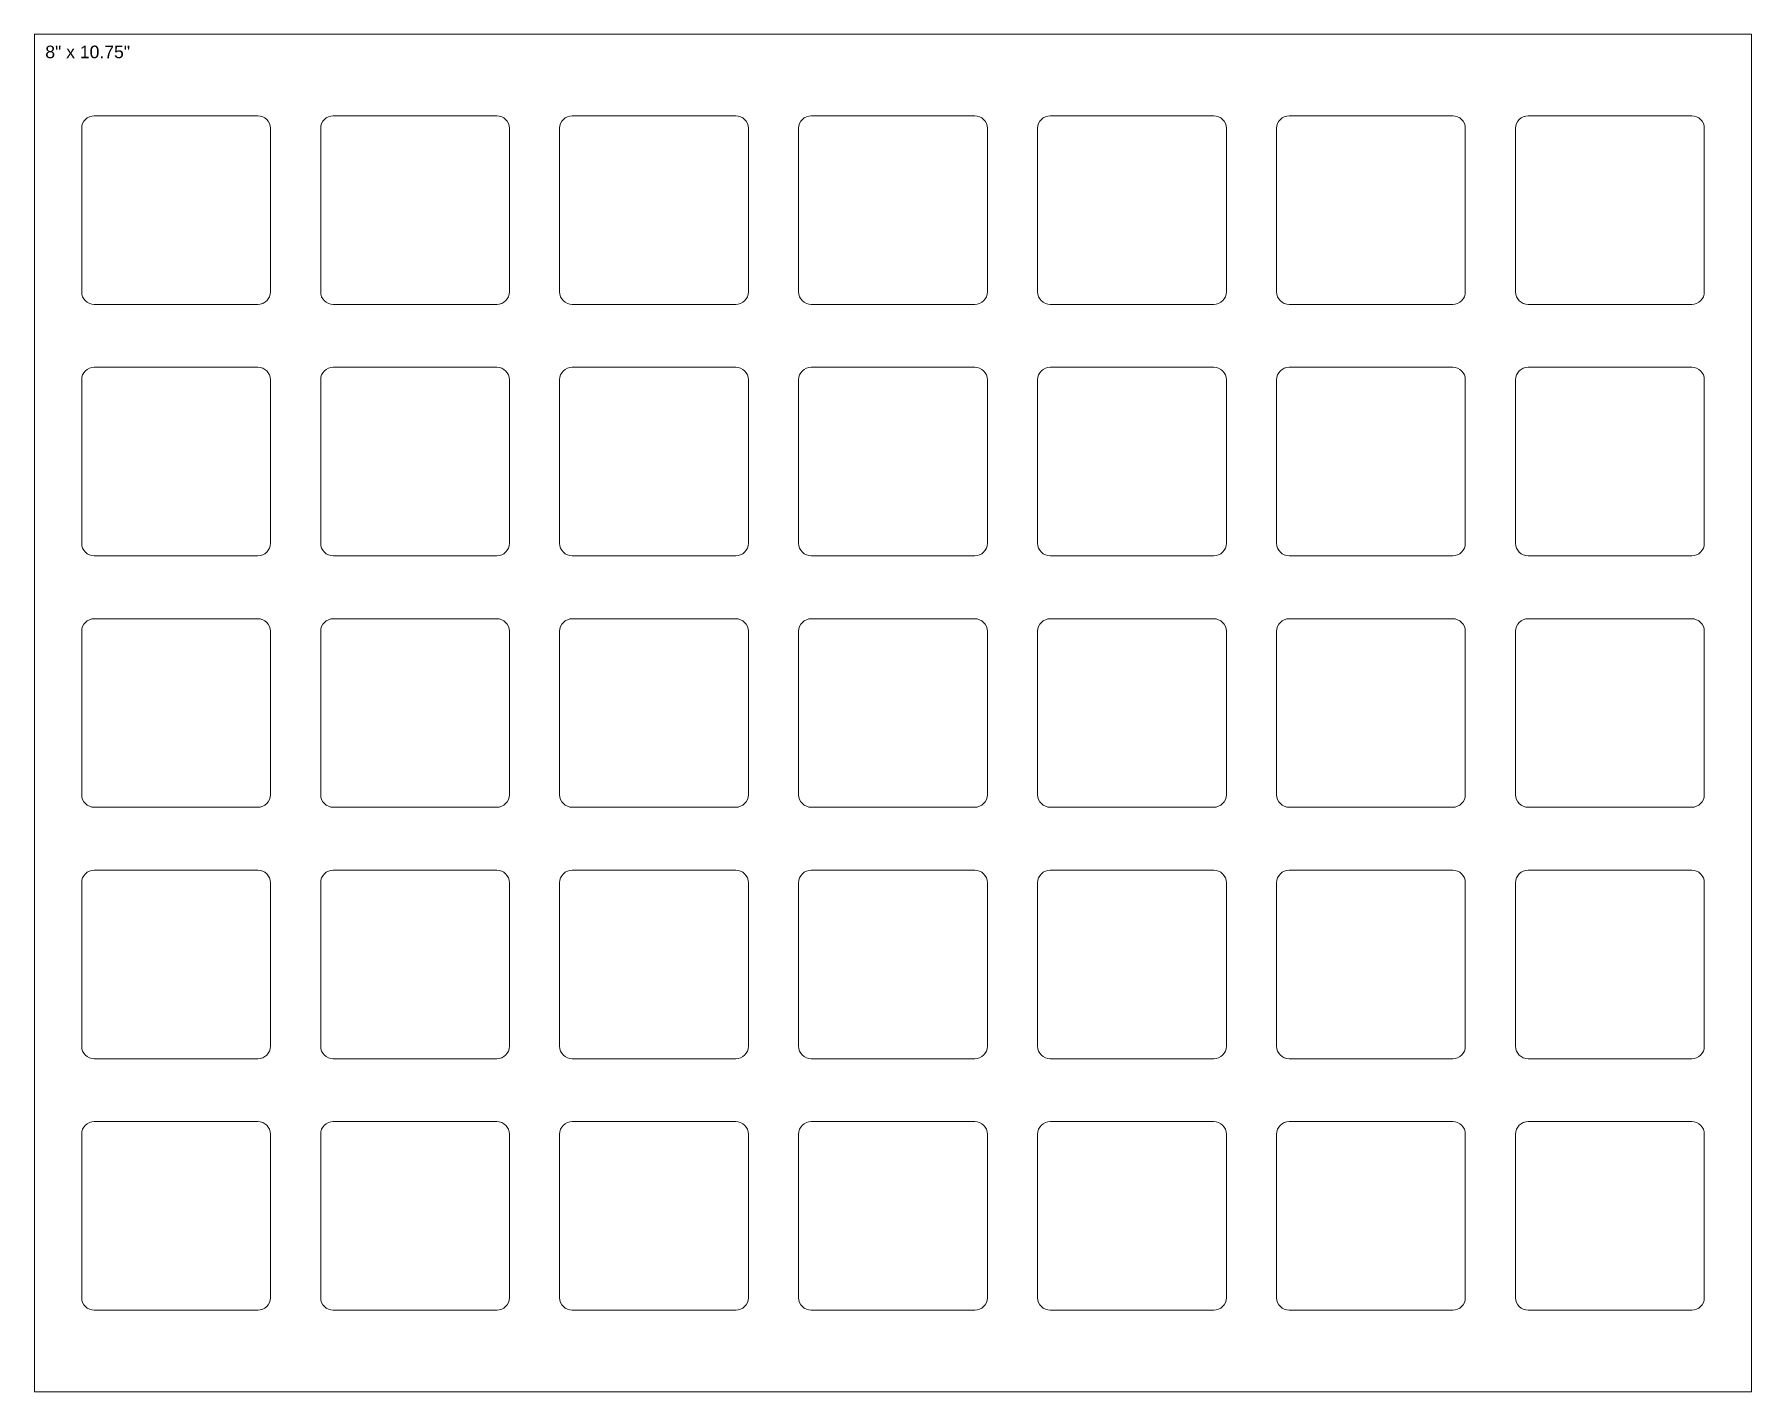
# Model space of a CAD drawing. Header units: millimetres. Extents: x 0 to 273, y 0 to 216.
import ezdxf

# ---------------------------------------------------------------- set-up
doc = ezdxf.new("R2010")
doc.units = ezdxf.units.MM
doc.layers.add('3. Cut (Vector)', color=1, linetype='Continuous', lineweight=5, true_color=0xff0000)
doc.layers.add('4. NP Layout & Text', color=3, linetype='Continuous', lineweight=13, true_color=0x00ff00)
doc.layers.add('5. NP Material Boundary', color=7, linetype='Continuous', lineweight=13)
doc.styles.add('textstyle28', font='')
doc.styles.get('textstyle28').set_extended_font_data('Times New Roman')

# ---------------------------------------------------------------- blocks, each defined once
blk = doc.blocks.new('8x10.75-in')
at = {"layer": '5. NP Material Boundary'}
for p, q in [((268.05, 210.9), (-5, 210.9)), ((-5, 210.9), (-5, -5)), ((268.05, -5), (268.05, 210.9)), ((-5, -5), (268.05, -5))]:
    blk.add_line(p, q, dxfattribs=at)
at = {"layer": '4. NP Layout & Text', "insert": (-3.26, 208.09), "char_height": 2, "attachment_point": 4, "style": 'textstyle28'}
blk.add_mtext('\\fArial|b0|i0|c0|p0;8" x 10.75"', dxfattribs=at)

msp = doc.modelspace()

# ---------------------------------------------------------------- linework, layer by layer
at = {"layer": '3. Cut (Vector)'}
for p, q in [((35.525, 202.95), (9.525, 202.95)), ((73.525, 202.95), (47.525, 202.95)), ((111.525, 202.95), (85.525, 202.95)), ((149.525, 202.95), (123.525, 202.95)), ((187.525, 202.95), (161.525, 202.95)), ((225.525, 202.95), (199.525, 202.95)), ((263.525, 202.95), (237.525, 202.95)), ((7.525, 200.95), (7.525, 174.95)), ((37.525, 174.95), (37.525, 200.95)), ((45.525, 200.95), (45.525, 174.95)), ((75.525, 174.95), (75.525, 200.95)), ((83.525, 200.95), (83.525, 174.95)), ((113.525, 174.95), (113.525, 200.95)), ((121.525, 200.95), (121.525, 174.95)), ((151.525, 174.95), (151.525, 200.95)), ((159.525, 200.95), (159.525, 174.95)), ((189.525, 174.95), (189.525, 200.95)), ((197.525, 200.95), (197.525, 174.95)), ((227.525, 174.95), (227.525, 200.95)), ((235.525, 200.95), (235.525, 174.95)), ((265.525, 174.95), (265.525, 200.95)), ((9.525, 172.95), (35.525, 172.95)), ((47.525, 172.95), (73.525, 172.95)), ((85.525, 172.95), (111.525, 172.95)), ((123.525, 172.95), (149.525, 172.95)), ((161.525, 172.95), (187.525, 172.95)), ((199.525, 172.95), (225.525, 172.95)), ((237.525, 172.95), (263.525, 172.95)), ((35.525, 162.95), (9.525, 162.95)), ((73.525, 162.95), (47.525, 162.95)), ((111.525, 162.95), (85.525, 162.95)), ((149.525, 162.95), (123.525, 162.95)), ((187.525, 162.95), (161.525, 162.95)), ((225.525, 162.95), (199.525, 162.95)), ((263.525, 162.95), (237.525, 162.95)), ((7.525, 160.95), (7.525, 134.95)), ((37.525, 134.95), (37.525, 160.95)), ((45.525, 160.95), (45.525, 134.95)), ((75.525, 134.95), (75.525, 160.95)), ((83.525, 160.95), (83.525, 134.95)), ((113.525, 134.95), (113.525, 160.95)), ((121.525, 160.95), (121.525, 134.95)), ((151.525, 134.95), (151.525, 160.95)), ((159.525, 160.95), (159.525, 134.95)), ((189.525, 134.95), (189.525, 160.95)), ((197.525, 160.95), (197.525, 134.95)), ((227.525, 134.95), (227.525, 160.95)), ((235.525, 160.95), (235.525, 134.95)), ((265.525, 134.95), (265.525, 160.95)), ((9.525, 132.95), (35.525, 132.95)), ((47.525, 132.95), (73.525, 132.95)), ((85.525, 132.95), (111.525, 132.95)), ((123.525, 132.95), (149.525, 132.95)), ((161.525, 132.95), (187.525, 132.95)), ((199.525, 132.95), (225.525, 132.95)), ((237.525, 132.95), (263.525, 132.95)), ((35.525, 122.95), (9.525, 122.95)), ((73.525, 122.95), (47.525, 122.95)), ((111.525, 122.95), (85.525, 122.95)), ((149.525, 122.95), (123.525, 122.95)), ((187.525, 122.95), (161.525, 122.95)), ((225.525, 122.95), (199.525, 122.95)), ((263.525, 122.95), (237.525, 122.95)), ((7.525, 120.95), (7.525, 94.95)), ((37.525, 94.95), (37.525, 120.95)), ((45.525, 120.95), (45.525, 94.95)), ((75.525, 94.95), (75.525, 120.95)), ((83.525, 120.95), (83.525, 94.95)), ((113.525, 94.95), (113.525, 120.95)), ((121.525, 120.95), (121.525, 94.95)), ((151.525, 94.95), (151.525, 120.95)), ((159.525, 120.95), (159.525, 94.95)), ((189.525, 94.95), (189.525, 120.95)), ((197.525, 120.95), (197.525, 94.95)), ((227.525, 94.95), (227.525, 120.95)), ((235.525, 120.95), (235.525, 94.95)), ((265.525, 94.95), (265.525, 120.95)), ((9.525, 92.95), (35.525, 92.95)), ((47.525, 92.95), (73.525, 92.95)), ((85.525, 92.95), (111.525, 92.95)), ((123.525, 92.95), (149.525, 92.95)), ((161.525, 92.95), (187.525, 92.95)), ((199.525, 92.95), (225.525, 92.95)), ((237.525, 92.95), (263.525, 92.95)), ((35.525, 82.95), (9.525, 82.95)), ((73.525, 82.95), (47.525, 82.95)), ((111.525, 82.95), (85.525, 82.95)), ((149.525, 82.95), (123.525, 82.95)), ((187.525, 82.95), (161.525, 82.95)), ((225.525, 82.95), (199.525, 82.95)), ((263.525, 82.95), (237.525, 82.95)), ((7.525, 80.95), (7.525, 54.95)), ((37.525, 54.95), (37.525, 80.95)), ((45.525, 80.95), (45.525, 54.95)), ((75.525, 54.95), (75.525, 80.95)), ((83.525, 80.95), (83.525, 54.95)), ((113.525, 54.95), (113.525, 80.95)), ((121.525, 80.95), (121.525, 54.95)), ((151.525, 54.95), (151.525, 80.95)), ((159.525, 80.95), (159.525, 54.95)), ((189.525, 54.95), (189.525, 80.95)), ((197.525, 80.95), (197.525, 54.95)), ((227.525, 54.95), (227.525, 80.95)), ((235.525, 80.95), (235.525, 54.95)), ((265.525, 54.95), (265.525, 80.95)), ((9.525, 52.95), (35.525, 52.95)), ((47.525, 52.95), (73.525, 52.95)), ((85.525, 52.95), (111.525, 52.95)), ((123.525, 52.95), (149.525, 52.95)), ((161.525, 52.95), (187.525, 52.95)), ((199.525, 52.95), (225.525, 52.95)), ((237.525, 52.95), (263.525, 52.95)), ((35.525, 42.95), (9.525, 42.95)), ((73.525, 42.95), (47.525, 42.95)), ((111.525, 42.95), (85.525, 42.95)), ((149.525, 42.95), (123.525, 42.95)), ((187.525, 42.95), (161.525, 42.95)), ((225.525, 42.95), (199.525, 42.95)), ((263.525, 42.95), (237.525, 42.95)), ((7.525, 40.95), (7.525, 14.95)), ((37.525, 14.95), (37.525, 40.95)), ((45.525, 40.95), (45.525, 14.95)), ((75.525, 14.95), (75.525, 40.95)), ((83.525, 40.95), (83.525, 14.95)), ((113.525, 14.95), (113.525, 40.95)), ((121.525, 40.95), (121.525, 14.95)), ((151.525, 14.95), (151.525, 40.95)), ((159.525, 40.95), (159.525, 14.95)), ((189.525, 14.95), (189.525, 40.95)), ((197.525, 40.95), (197.525, 14.95)), ((227.525, 14.95), (227.525, 40.95)), ((235.525, 40.95), (235.525, 14.95)), ((265.525, 14.95), (265.525, 40.95)), ((9.525, 12.95), (35.525, 12.95)), ((47.525, 12.95), (73.525, 12.95)), ((85.525, 12.95), (111.525, 12.95)), ((123.525, 12.95), (149.525, 12.95)), ((161.525, 12.95), (187.525, 12.95)), ((199.525, 12.95), (225.525, 12.95)), ((237.525, 12.95), (263.525, 12.95))]:
    msp.add_line(p, q, dxfattribs=at)
for centre, start, end in [((9.525, 200.95), 90, 180), ((35.525, 200.95), 0, 90), ((47.525, 200.95), 90, 180), ((73.525, 200.95), 0, 90), ((85.525, 200.95), 90, 180), ((111.525, 200.95), 0, 90), ((123.525, 200.95), 90, 180), ((149.525, 200.95), 0, 90), ((161.525, 200.95), 90, 180), ((187.525, 200.95), 0, 90), ((199.525, 200.95), 90, 180), ((225.525, 200.95), 0, 90), ((237.525, 200.95), 90, 180), ((263.525, 200.95), 0, 90), ((9.525, 174.95), 180, 270), ((35.525, 174.95), 270, 0), ((47.525, 174.95), 180, 270), ((73.525, 174.95), 270, 0), ((85.525, 174.95), 180, 270), ((111.525, 174.95), 270, 0), ((123.525, 174.95), 180, 270), ((149.525, 174.95), 270, 0), ((161.525, 174.95), 180, 270), ((187.525, 174.95), 270, 0), ((199.525, 174.95), 180, 270), ((225.525, 174.95), 270, 0), ((237.525, 174.95), 180, 270), ((263.525, 174.95), 270, 0), ((9.525, 160.95), 90, 180), ((35.525, 160.95), 0, 90), ((47.525, 160.95), 90, 180), ((73.525, 160.95), 0, 90), ((85.525, 160.95), 90, 180), ((111.525, 160.95), 0, 90), ((123.525, 160.95), 90, 180), ((149.525, 160.95), 0, 90), ((161.525, 160.95), 90, 180), ((187.525, 160.95), 0, 90), ((199.525, 160.95), 90, 180), ((225.525, 160.95), 0, 90), ((237.525, 160.95), 90, 180), ((263.525, 160.95), 0, 90), ((9.525, 134.95), 180, 270), ((35.525, 134.95), 270, 0), ((47.525, 134.95), 180, 270), ((73.525, 134.95), 270, 0), ((85.525, 134.95), 180, 270), ((111.525, 134.95), 270, 0), ((123.525, 134.95), 180, 270), ((149.525, 134.95), 270, 0), ((161.525, 134.95), 180, 270), ((187.525, 134.95), 270, 0), ((199.525, 134.95), 180, 270), ((225.525, 134.95), 270, 0), ((237.525, 134.95), 180, 270), ((263.525, 134.95), 270, 0), ((9.525, 120.95), 90, 180), ((35.525, 120.95), 0, 90), ((47.525, 120.95), 90, 180), ((73.525, 120.95), 0, 90), ((85.525, 120.95), 90, 180), ((111.525, 120.95), 0, 90), ((123.525, 120.95), 90, 180), ((149.525, 120.95), 0, 90), ((161.525, 120.95), 90, 180), ((187.525, 120.95), 0, 90), ((199.525, 120.95), 90, 180), ((225.525, 120.95), 0, 90), ((237.525, 120.95), 90, 180), ((263.525, 120.95), 0, 90), ((9.525, 94.95), 180, 270), ((35.525, 94.95), 270, 0), ((47.525, 94.95), 180, 270), ((73.525, 94.95), 270, 0), ((85.525, 94.95), 180, 270), ((111.525, 94.95), 270, 0), ((123.525, 94.95), 180, 270), ((149.525, 94.95), 270, 0), ((161.525, 94.95), 180, 270), ((187.525, 94.95), 270, 0), ((199.525, 94.95), 180, 270), ((225.525, 94.95), 270, 0), ((237.525, 94.95), 180, 270), ((263.525, 94.95), 270, 0), ((9.525, 80.95), 90, 180), ((35.525, 80.95), 0, 90), ((47.525, 80.95), 90, 180), ((73.525, 80.95), 0, 90), ((85.525, 80.95), 90, 180), ((111.525, 80.95), 0, 90), ((123.525, 80.95), 90, 180), ((149.525, 80.95), 0, 90), ((161.525, 80.95), 90, 180), ((187.525, 80.95), 0, 90), ((199.525, 80.95), 90, 180), ((225.525, 80.95), 0, 90), ((237.525, 80.95), 90, 180), ((263.525, 80.95), 0, 90), ((9.525, 54.95), 180, 270), ((35.525, 54.95), 270, 0), ((47.525, 54.95), 180, 270), ((73.525, 54.95), 270, 0), ((85.525, 54.95), 180, 270), ((111.525, 54.95), 270, 0), ((123.525, 54.95), 180, 270), ((149.525, 54.95), 270, 0), ((161.525, 54.95), 180, 270), ((187.525, 54.95), 270, 0), ((199.525, 54.95), 180, 270), ((225.525, 54.95), 270, 0), ((237.525, 54.95), 180, 270), ((263.525, 54.95), 270, 0), ((9.525, 40.95), 90, 180), ((35.525, 40.95), 0, 90), ((47.525, 40.95), 90, 180), ((73.525, 40.95), 0, 90), ((85.525, 40.95), 90, 180), ((111.525, 40.95), 0, 90), ((123.525, 40.95), 90, 180), ((149.525, 40.95), 0, 90), ((161.525, 40.95), 90, 180), ((187.525, 40.95), 0, 90), ((199.525, 40.95), 90, 180), ((225.525, 40.95), 0, 90), ((237.525, 40.95), 90, 180), ((263.525, 40.95), 0, 90), ((9.525, 14.95), 180, 270), ((35.525, 14.95), 270, 0), ((47.525, 14.95), 180, 270), ((73.525, 14.95), 270, 0), ((85.525, 14.95), 180, 270), ((111.525, 14.95), 270, 0), ((123.525, 14.95), 180, 270), ((149.525, 14.95), 270, 0), ((161.525, 14.95), 180, 270), ((187.525, 14.95), 270, 0), ((199.525, 14.95), 180, 270), ((225.525, 14.95), 270, 0), ((237.525, 14.95), 180, 270), ((263.525, 14.95), 270, 0)]:
    msp.add_arc(centre, 2, start, end, dxfattribs=at)

# ---------------------------------------------------------------- block references
at = {"layer": '4. NP Layout & Text'}
msp.add_blockref('8x10.75-in', (5, 5), dxfattribs=at)

doc.saveas('drawing.dxf')
